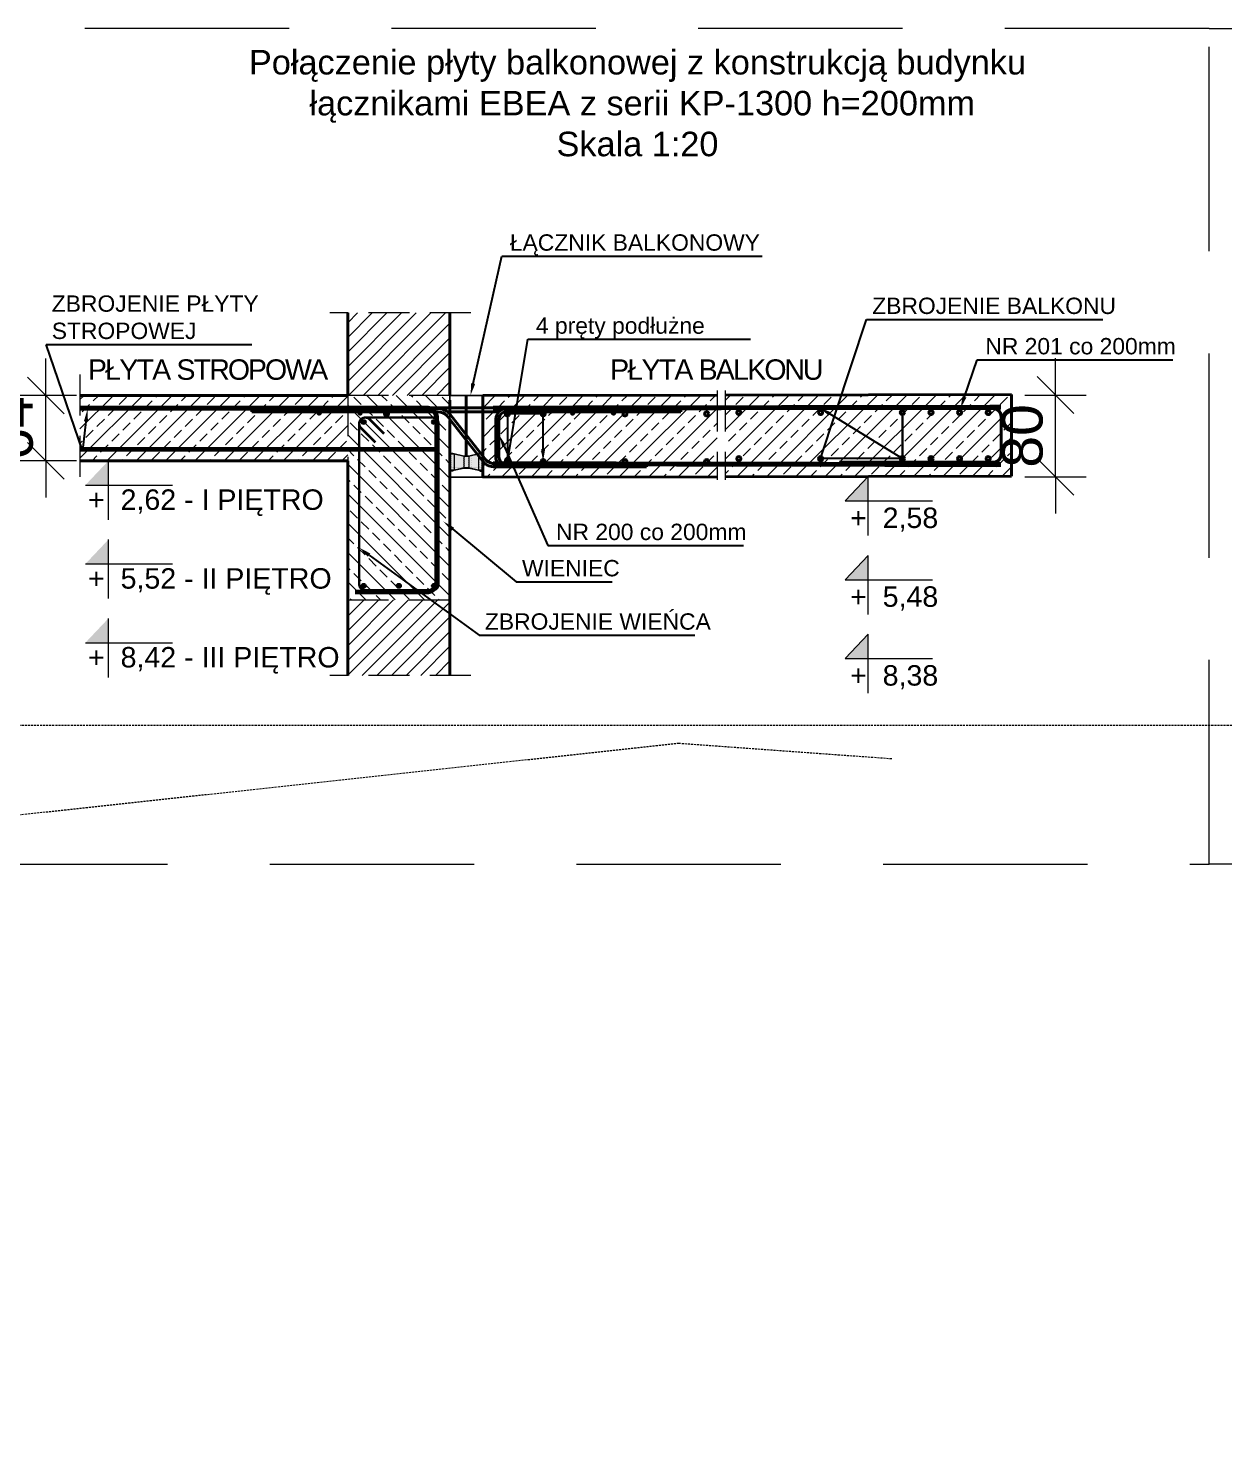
# Model space of a CAD drawing. Header units: millimetres. Extents: x -21220 to 1756793, y -806857 to 86733.
# Drawn here: x 215942 to 218865, y 79364 to 82855 of the extents above; entities that cross this region are included whole.
import ezdxf
from ezdxf import colors
from ezdxf.entities.mleader import LeaderData, LeaderLine
from ezdxf.math import Vec2, Vec3

# ---------------------------------------------------------------- set-up
doc = ezdxf.new("R2010")
doc.units = ezdxf.units.MM
doc.header["$LTSCALE"] = 10
doc.header["$MEASUREMENT"] = 0
doc.linetypes.add('DASHED', pattern=[0.75, 0.5, -0.25])
doc.linetypes.add('DASHED2', pattern=[0.375, 0.25, -0.125])
doc.layers.get('Defpoints').update_dxf_attribs({"color": 2, "lineweight": 50})
for name, color, linetype, lineweight in [('e-cad_prety_widok', 1, 'Continuous', 40), ('G-Bloki', 221, 'Continuous', 5), ('G-Cienka', 4, 'Continuous', 9), ('G-Elementy konstrukcyjne', 1, 'Continuous', 40), ('G-Kreskowanie', 9, 'Continuous', 5), ('G-Opisy', 2, 'Continuous', 18), ('G-Przerywana', 8, 'DASHED', 15), ('G-Wymiary', 4, 'Continuous', 9)]:
    doc.layers.add(name, color=color, linetype=linetype, lineweight=lineweight)
doc.layers.add('G-Prety', color=1, linetype='Continuous')
doc.styles.add('Arial-GG', font='arial.ttf')
doc.styles.get("Standard").update_dxf_attribs({"font": 'arial.ttf'})
doc.dimstyles.new('W-1 do 50-20-GG mm', dxfattribs={"dimscale": 50, "dimtxt": 2, "dimasz": 1.8, "dimexe": 1.5, "dimexo": 0, "dimgap": 0.6, "dimtad": 1, "dimdec": 1, "dimlfac": 0.4, "dimrnd": 1, "dimtxsty": 'Arial-GG', "dimblk": 'OBLIQUE', "dimcen": 0, "dimdle": 1, "dimclrd": 4, "dimclre": 4, "dimclrt": 7, "dimadec": 1, "dimazin": 0, "dimtfac": 1, "dimtdec": 1, "dimtix": 1, "dimtmove": 0, "dimatfit": 2, "dimfxl": 1.5, "dimfxlon": 1, "dimlwd": -1, "dimlwe": -1, "dimarcsym": 0})

# ---------------------------------------------------------------- blocks, each defined once
blk = doc.blocks.new('wkladka stalowa')
h = blk.add_hatch()
h.set_pattern_fill('DOTS', color=256, scale=1.5, style=0)
h.set_pattern_definition([(0, (-1041.12400830874, 2574.682249581525), (1.190625, 2.38125), [0, -2.38125])])
h.paths.add_polyline_path([(0.9999908777226665, 42.00000444438592), (10.99999087772267, 42.00000444438592), (34.99999087772267, 36.50000444438592), (46.99999087772267, 36.50000444438592), (70.99999087772267, 42.00000444438592), (80.99999087772267, 42.00000444438592), (80.99999087772267, 2.000004444385922), (70.99999087772267, 2.000004444385922), (46.99999087772267, 7.500004444385922), (34.99999087772358, 7.500004444385922), (10.99999087772267, 2.000004444385922), (0.9999908777226665, 2.000004444385922)])
for p, q in [((10.99999087772267, 42.00000444438592), (10.99999087772267, 2.000004444385922)), ((34.99999087772267, 36.50000444438592), (34.99999087772267, 7.500004444385922)), ((46.99999087772267, 36.50000444438592), (46.99999087772267, 7.500004444385922)), ((70.99999087772267, 42.00000444438592), (70.99999087772267, 2.000004444385922))]:
    blk.add_line(p, q)
for points in [[(7.999990877722666, 1.000004444385922), (7.999990877722666, 4.444385922397487e-06), (-9.122277333517559e-06, 4.444385922397487e-06), (-9.122277333517559e-06, 44.00000444438592), (7.999990877722666, 44.00000444438592), (7.999990877722666, 43.00000444438592)], [(0.9999908777226665, 42.00000444438592), (0.9999908777226665, 43.00000444438592), (11.11310806035726, 43.00000444438592), (35.11310806035726, 37.50000444438592), (46.88687369508807, 37.50000444438592), (70.88687369508807, 43.00000444438592), (80.99999087772267, 43.00000444438592), (80.99999087772267, 42.00000444438592)], [(0.9999908777226665, 42.00000444438592), (10.99999087772267, 42.00000444438592), (34.99999087772267, 36.50000444438592), (46.99999087772267, 36.50000444438592), (70.99999087772267, 42.00000444438592), (80.99999087772267, 42.00000444438592), (80.99999087772267, 2.000004444385922), (70.99999087772267, 2.000004444385922), (46.99999087772267, 7.500004444385922), (34.99999087772358, 7.500004444385922), (10.99999087772267, 2.000004444385922), (0.9999908777226665, 2.000004444385922), (0.9999908777226665, 42.00000444438592)], [(73.99999087772267, 1.000004444385922), (73.99999087772267, 4.444385922397487e-06), (81.99999087772267, 4.444385922397487e-06), (81.99999087772267, 44.00000444438592), (73.99999087772267, 44.00000444438592), (73.99999087772267, 43.00000444438592)], [(81.99999087772267, 43.00000444438592), (81.99999087772267, 1.000004444385922)], [(80.99999087772267, 2.000004444385922), (80.99999087772267, 1.000004444385922), (70.88687369508807, 1.000004444385922), (46.88687369508807, 6.500004444385922), (35.11310806035817, 6.500004444385922), (11.11310806035726, 1.000004444385922), (0.9999908777226665, 1.000004444385922), (0.9999908777226665, 2.000004444385922)]]:
    blk.add_lwpolyline(points)
blk = doc.blocks.new('_Oblique')
at = {"color": 0, "linetype": 'ByBlock', "lineweight": -2}
blk.add_line((-0.5, -0.5), (0.5, 0.5), dxfattribs=at)
blk = doc.blocks.new('*D961')
at = {"layer": 'Defpoints', "color": 0, "ltscale": 2, "transparency": 16777216}
for p in [(215983.9915107074, 81957.43713401654), (216067.6846748283, 81957.43713401654, 0.05514700226830295), (216067.6846736488, 81797.43713401654, 0.05514700226830295)]:
    blk.add_point(p, dxfattribs=at)
at = {"layer": 'G-Wymiary', "color": 4, "ltscale": 2, "transparency": 16777216}
for p, q in [((215983.9915107074, 81957.43713401654), (215983.9915107074, 82047.43713401654)), ((216058.9915016503, 81957.43713401654), (215908.9915107074, 81957.43713401654)), ((215983.9915107074, 81797.43713401654), (215983.9915107074, 81957.43713401654)), ((216058.9915016503, 81797.43713401654), (215908.9915107074, 81797.43713401654)), ((215983.9915107074, 81797.43713401654), (215983.9915107074, 81707.43713401654))]:
    blk.add_line(p, q, dxfattribs=at)
at = {"layer": 'G-Wymiary', "color": 4, "ltscale": 2, "transparency": 16777216, "xscale": 90, "yscale": 90, "zscale": 90}
for p, rotation in [((215983.9915107074, 81957.43713401654), 270), ((215983.9915107074, 81797.43713401654), 90)]:
    blk.add_blockref('_Oblique', p, dxfattribs=dict(at, rotation=rotation))
at = {"layer": 'G-Wymiary', "color": 7, "ltscale": 2, "transparency": 16777216, "insert": (215902.9342119352, 81877.43713401657), "char_height": 100, "attachment_point": 5, "rotation": 90, "style": 'Arial-GG'}
blk.add_mtext('64', dxfattribs=at)
blk = doc.blocks.new('*D962')
at = {"layer": 'Defpoints', "color": 0, "ltscale": 2, "transparency": 16777216}
for p in [(217626.2309869977, 81958.31898802612, 0.05514700226830295), (218454.064248567, 81958.31898802612), (217626.2309869977, 81758.31898802612, 0.05514700226830295)]:
    blk.add_point(p, dxfattribs=at)
at = {"layer": 'G-Wymiary', "color": 4, "ltscale": 2, "transparency": 16777216}
for p, q in [((218454.064248567, 81958.31898802612), (218454.064248567, 82048.31898802612)), ((218379.0642488468, 81958.31898802612), (218529.064248567, 81958.31898802612)), ((218454.064248567, 81758.31898802612), (218454.064248567, 81958.31898802612)), ((218379.0642488468, 81758.31898802612), (218529.064248567, 81758.31898802612)), ((218454.064248567, 81758.31898802612), (218454.064248567, 81668.31898802612))]:
    blk.add_line(p, q, dxfattribs=at)
at = {"layer": 'G-Wymiary', "color": 4, "ltscale": 2, "transparency": 16777216, "xscale": 90, "yscale": 90, "zscale": 90}
for p, rotation in [((218454.064248567, 81958.31898802612), 270), ((218454.064248567, 81758.31898802612), 90)]:
    blk.add_blockref('_Oblique', p, dxfattribs=dict(at, rotation=rotation))
at = {"layer": 'G-Wymiary', "color": 7, "ltscale": 2, "transparency": 16777216, "insert": (218373.0069497948, 81858.31898802615), "char_height": 100, "attachment_point": 5, "rotation": 90, "style": 'Arial-GG'}
blk.add_mtext('80', dxfattribs=at)

msp = doc.modelspace()

# ---------------------------------------------------------------- hatches: boundary and pattern name
at = {"layer": 'G-Kreskowanie', "ltscale": 2}
h = msp.add_hatch(dxfattribs=at)
h.set_pattern_fill('ANSI31', color=256, scale=8, style=0)
h.set_pattern_definition([(44.99999999999999, (-899319.3255344995, -102294.8615722591), (-17.9605122421383, 17.96051224213831), [])])
h.paths.add_polyline_path([(216972.7522184665, 81957.43712918914), (216972.7522184665, 82159.20920746995), (216722.6045155602, 82159.20920746995), (216722.6045020523, 81957.43712918914), (216722.6045190054, 81957.43712918914), (216972.7522079053, 81957.43712918914)])
h.paths.add_polyline_path([(216722.6045171623, 81457.43712918914), (216722.6045171623, 81272.25526705699), (216972.7522190807, 81272.25526705699), (216972.7522090569, 81707.43712918914), (216972.7522079053, 81457.43712918914)])
h = msp.add_hatch(dxfattribs=at)
h.set_pattern_fill('ANSI33', color=256, scale=8, style=0)
h.set_pattern_definition([(44.99999999999999, (-899319.3255344995, -102294.8615722591), (-35.92102448427661, 35.92102448427661), []), (44.99999999999999, (-899283.4045100755, -102294.8615722591), (-35.92102448427661, 35.92102448427661), [25.4, -12.7])])
h.paths.add_polyline_path([(216067.6846736488, 81797.43713401654), (216722.6045039175, 81797.43712918914), (216722.6045178259, 81797.43712918914), (216722.6045187104, 81917.44294256053), (216652.7522079053, 81917.44294256053), (216652.7522079053, 81917.43712918635, -0.414213562373095), (216655.7522079053, 81914.43712918635, -2.414213562373095), (216652.7522079053, 81917.43712918635), (216652.7522079053, 81917.44294256053), (216571.7522079046, 81917.44294256053), (216487.7522079046, 81917.44294256053), (216487.7522079046, 81927.43712918914), (216722.6045187842, 81927.43712918914), (216722.6045190054, 81957.43712918914), (216722.6045039175, 81957.43712918914), (216067.6846736488, 81957.43713401654)])
h.paths.add_polyline_path([(217200.694250202, 81917.29961575556, -0.414213562373095), (217205.694250202, 81912.29961575556, -2.414213562373095), (217200.694250202, 81917.29961575556), (217200.694250202, 81917.43712918914), (217113.1363954111, 81917.43712918914), (217113.1363954111, 81917.29961575556, -0.414213562373095), (217118.1363954111, 81912.29961575556, -2.414213562373095), (217113.1363954111, 81917.29961575556), (217113.1363954111, 81917.43712918914), (217108.6409628089, 81917.43712918914), (217108.6409628096, 81917.43712918926, 0.3153876746510843), (217092.6409628082, 81901.43712918996), (217092.6409628077, 81901.43712918821), (217092.6409628079, 81879.59462297522), (217092.6409628089, 81806.72253010131), (217092.6409628086, 81806.72253010131, 0.008785362083777823), (217092.6409628084, 81806.16016214085, 0.4090448114995822), (217108.6409628133, 81790.43712918693), (217108.6409628077, 81790.43712918635), (217111.9637535999, 81790.43712918635, -2.060246321782609), (217118.1363954111, 81795.29767557362, -0.3464578371472432), (217114.3090372221, 81790.43712918635), (217199.5216083908, 81790.43712918635, -2.060246321782609), (217205.694250202, 81795.29767557362, -0.3464578371472432), (217201.8668920132, 81790.43712918635), (217444.6409628089, 81790.43712918635), (217453.7522079046, 81790.43712918635), (217453.7522079046, 81782.43712918635), (217444.6409628089, 81782.43712918635), (217108.6409628077, 81782.43712918635), (217082.7481461777, 81782.43712918635), (217082.7481461903, 81782.437129186, -0.2051724905005364), (217054.6522078917, 81794.251350175), (217054.6522078919, 81794.25135017512), (217053.7522079055, 81795.39886674029), (217053.7522079055, 81773.43712918833), (217053.7522079055, 81772.43712918833), (217052.7522079053, 81772.43712918833), (217052.7522079053, 81770.33712918859), (217052.7522079053, 81757.43712918914), (217626.2309869977, 81758.31898802612), (217626.2309869977, 81958.31898802612), (217052.7522079053, 81957.43712918914), (217052.7522079053, 81956.18628162693), (217052.7522079053, 81945.93712918821), (217052.7522079053, 81927.43712918914), (217537.7522079046, 81927.43712918914), (217537.7522079046, 81917.43712918914), (217537.7522079034, 81917.43712918914), (217444.6409628089, 81917.43712918914), (217372.7522079046, 81917.43712918914), (217372.7522079046, 81917.43712918821, -0.414213562373095), (217375.7522079046, 81914.43712918821, -2.414213562373095), (217372.7522079046, 81917.43712918821), (217372.7522079046, 81917.43712918914), (217272.7522079046, 81917.43712918914), (217272.7522079046, 81917.43712918821, -0.414213562373095), (217275.7522079046, 81914.43712918821, -2.414213562373095), (217272.7522079046, 81917.43712918821), (217272.7522079046, 81917.43712918914), (217200.694250202, 81917.43712918914)])
h.paths.add_polyline_path([(218345.9352757665, 81759.42570306116), (218345.9352757665, 81959.42570306116), (217646.2309869977, 81958.34974274179), (217646.2309869977, 81758.34974274179)])
h.paths.add_polyline_path([(217053.7522079055, 81815.43712918833), (217053.7522079055, 81808.21906557865), (217060.120729171, 81800.09529163176, 0.2086908029098828), (217082.7481461873, 81790.4371291867), (217082.7481461777, 81790.43712918635), (217090.7523250936, 81790.43712918635), (217090.7523250934, 81790.43712918635, -0.1814517398138531), (217084.6409628089, 81806.15709271585), (217084.6409628089, 81806.72285704303), (217084.6409628103, 81878.72034569539), (217084.6409628107, 81900.4371192049), (217084.6409628107, 81900.43711920595, -0.1692875752402039), (217092.9077894175, 81917.43712918926), (217092.907789418, 81917.43712918914), (217052.7522079053, 81917.43712918914), (217052.7522079053, 81816.43712918833), (217053.7522079055, 81816.43712918833)])
h.paths.add_polyline_path([(216972.7522102813, 81707.43712918914), (216972.7522079053, 81757.43712918914), (216972.7522079053, 81707.43712918914)])
h.paths.add_polyline_path([(216972.7522079053, 81757.43712918914), (216972.7522086068, 81757.43712918914), (216972.7522089216, 81772.43712918833), (216972.7522079053, 81772.43712918833)])
h.paths.add_polyline_path([(216822.6044934443, 81912.29959682503, 0.414213562373095), (216817.6044934443, 81917.29959682503, 2.414213562373095)])
h.paths.add_polyline_path([(216755.7522079053, 81914.43712918728, 0.414213562373095), (216752.7522079053, 81917.43712918728, 2.414213562373095)])
h.paths.add_polyline_path([(216722.6045178259, 81797.43712918914), (216722.6045171623, 81797.43712918856), (216722.6045171623, 81707.43712918914)])
h = msp.add_hatch(dxfattribs=at)
h.set_pattern_fill('ANSI33', color=256, scale=8, angle=90, style=0)
h.set_pattern_definition([(135, (-899319.3255344995, -102294.8615722591), (-35.92102448427661, -35.92102448427661), []), (135, (-899319.3255344995, -102258.9405478351), (-35.92102448427661, -35.92102448427661), [25.4, -12.7])])
h.paths.add_polyline_path([(216972.7522102813, 81707.43712918914), (216972.7522079053, 81757.43712918914), (216972.7522086068, 81757.43712918914), (216972.7522089216, 81772.43712918833), (216972.7522079053, 81772.43712918833), (216971.7522079055, 81772.43712918833), (216971.7522079055, 81816.43712918833), (216972.7522079053, 81816.43712918833), (216972.7522079053, 81885.33712918859), (216972.7522079053, 81886.33712918859), (216972.7522079053, 81895.78634251317), (216972.7522079053, 81898.67535916786), (216965.3836866303, 81908.07035955868), (216965.3836866303, 81908.07035955833, 0.1989123673817974), (216942.7562696321, 81917.44294256053), (216752.7522079053, 81917.44294256053), (216752.7522079053, 81917.43712918728, -0.414213562373095), (216755.7522079053, 81914.43712918728, -2.414213562373095), (216752.7522079053, 81917.43712918728), (216752.7522079053, 81917.44294256053), (216722.6045187104, 81917.44294256053), (216722.6045178259, 81797.43712918914), (216722.6045171623, 81797.43712918856), (216722.6045171623, 81457.43712918914), (216972.7522079053, 81457.43712918914)])
h.paths.add_polyline_path([(216822.6044934443, 81912.29959682503, -1), (216812.6044934443, 81912.29959682503, -1)], flags=16)
h.paths.add_polyline_path([(216972.7522079053, 81945.93712918821), (216972.7522079053, 81957.43712918914), (216722.6045190054, 81957.43712918914), (216722.6045187842, 81927.43712918914), (216972.7522079053, 81927.43712918914), (216972.7522079053, 81942.89267993707)])
h = msp.add_hatch(color=256, dxfattribs=at)
edge = h.paths.add_edge_path()
edge.add_arc((216817.6044934443, 81912.29959682503), 5.000000000354476, 191.4591559045767, 466.9596132830214)
edge.add_arc((216817.6044934443, 81912.29959682503), 4.999999999985653, 106.9596132830213, 191.4591559045767)
h = msp.add_hatch(color=256, dxfattribs=at)
edge = h.paths.add_edge_path()
edge.add_line((217444.6409628089, 81790.43712918635), (217201.8668920142, 81790.43712918635))
edge.add_arc((217200.694250202, 81795.29767557373), 5.000000000189105, 256.4361770134936, 283.56382298685, ccw=False)
edge.add_line((217199.5216083901, 81790.43712918635), (217114.3090372218, 81790.43712918635))
edge.add_arc((217113.5837272215, 81791.53613814083), 1.316774574137511, 250.1403158606156, 303.4235071264412, ccw=False)
edge.add_line((217113.1363954111, 81790.29767557362), (217111.9637535992, 81790.43712918644))
edge.add_arc((217109.3420893676, 81807.44224849762), 17.20602237986322, 166.0855502679282, 278.7642379733411, ccw=False)
edge.add_line((217092.6409628089, 81811.57982965175), (217092.6409628083, 81896.4371291898))
edge.add_arc((217133.6797440534, 81881.76472443063), 43.58280655842833, 125.0653614359222, 160.3267420067833, ccw=False)
edge.add_line((217108.6409628084, 81917.43712918914), (217444.6409628084, 81917.43712918914))
edge.add_line((217444.6409628084, 81917.43712918914), (217444.6409628075, 81925.43712918914))
edge.add_line((217444.6409628072, 81925.43712918914), (217108.6409628091, 81925.43712918914))
edge.add_arc((217128.8465369379, 81884.67267347127), 45.4973194361096, 116.3660729760897, 166.3143291226698)
edge.add_line((217084.640962811, 81895.43711920583), (217084.6409628085, 81806.72285703651))
edge.add_arc((217108.6421414914, 81806.43997486075), 24.00284567450581, 179.3247329834628, 270.0000001115721)
edge.add_line((217108.642141538, 81782.43712918635), (217444.6409628086, 81782.43712918635))
edge.add_line((217444.6409628089, 81782.43712918635), (217444.6409628089, 81790.43712918635))
h = msp.add_hatch(color=256, dxfattribs=at)
edge = h.paths.add_edge_path()
edge.add_line((217444.6409628089, 81790.43712918635), (217201.8668920142, 81790.43712918635))
edge.add_arc((217200.694250202, 81795.29767557373), 5.000000000189105, 256.4361770134936, 283.56382298685, ccw=False)
edge.add_line((217199.5216083901, 81790.43712918635), (217114.3090372218, 81790.43712918635))
edge.add_arc((217113.5837272215, 81791.53613814083), 1.316774574137511, 250.1403158606156, 303.4235071264412, ccw=False)
edge.add_line((217113.1363954111, 81790.29767557362), (217111.9637535992, 81790.43712918644))
edge.add_arc((217109.3420893676, 81807.44224849762), 17.20602237986322, 166.0855502679282, 278.7642379733411, ccw=False)
edge.add_line((217092.6409628089, 81811.57982965175), (217092.6409628078, 81901.43712918821))
edge.add_arc((217112.0622159154, 81898.01587608177), 19.72029525890509, 99.99073569912298, 170.0092643037924, ccw=False)
edge.add_line((217108.6409628084, 81917.43712918914), (217444.6409628084, 81917.43712918914))
edge.add_line((217444.6409628084, 81917.43712918914), (217444.6409628075, 81925.43712918914))
edge.add_line((217444.6409628072, 81925.43712918914), (217108.6409628091, 81925.43712918914))
edge.add_arc((217113.1603263328, 81897.07854154927), 28.71644371428716, 99.0547932346691, 173.2835082861792)
edge.add_line((217084.6409628107, 81900.43711920595), (217084.6409628087, 81806.72285703658))
edge.add_arc((217108.6421414914, 81806.43997486075), 24.00284567450581, 179.3247329834628, 270.0000001115721)
edge.add_line((217108.642141538, 81782.43712918635), (217444.6409628086, 81782.43712918635))
edge.add_line((217444.6409628089, 81782.43712918635), (217444.6409628089, 81790.43712918635))
h = msp.add_hatch(color=256, dxfattribs=at)
edge = h.paths.add_edge_path()
edge.add_arc((217113.1363954111, 81912.29961575556), 5.000000000354476, 191.4591559045767, 466.9596132830214)
edge.add_arc((217113.1363954111, 81912.29961575556), 4.999999999985653, 106.9596132830213, 191.4591559045767)
h = msp.add_hatch(color=256, dxfattribs=at)
edge = h.paths.add_edge_path()
edge.add_arc((217200.694250202, 81912.29961575556), 5.000000000354476, 191.4591559045767, 466.9596132830214)
edge.add_arc((217200.694250202, 81912.29961575556), 4.999999999985653, 106.9596132830213, 191.4591559045767)
at = {"layer": 'G-Kreskowanie', "ltscale": 0.8}
h = msp.add_hatch(color=256, dxfattribs=at)
edge = h.paths.add_edge_path()
edge.add_arc((216761.5522079053, 81892.41809468425), 6.000000009000001, 0, 360)
h = msp.add_hatch(color=256, dxfattribs=at)
edge = h.paths.add_edge_path()
edge.add_arc((216933.9522079048, 81892.41809468425), 6.000000018000001, 0, 360)
for points in [[(216137.2663096017, 81797.43712362263), (216137.266300254, 81797.43712362263), (216080.8263096015, 81737.7771335037), (216137.2663096017, 81737.7771335037)], [(217995.7865997427, 81758.88725703326), (217995.7865903948, 81758.88725703326), (217939.3465997423, 81699.22726691421), (217995.7865997427, 81699.22726691421)], [(216137.2663096017, 81604.60013261717), (216137.266300254, 81604.60013261717), (216080.8263096015, 81544.94014249812), (216137.2663096017, 81544.94014249812)], [(217995.7865997427, 81566.05026602768), (217995.7865903948, 81566.05026602768), (217939.3465997423, 81506.39027590863), (217995.7865997427, 81506.39027590863)], [(216137.2663096017, 81411.76314161159), (216137.266300254, 81411.76314161159), (216080.8263096015, 81352.10315149266), (216137.2663096017, 81352.10315149266)], [(217995.7865997427, 81373.21327502222), (217995.7865903948, 81373.21327502222), (217939.3465997423, 81313.55328490329), (217995.7865997427, 81313.55328490329)]]:
    msp.add_hatch(color=256, dxfattribs=at).paths.add_polyline_path(points)
at = {"layer": 'G-Kreskowanie', "ltscale": 2}
h = msp.add_hatch(color=256, dxfattribs=at)
edge = h.paths.add_edge_path()
edge.add_arc((217113.1363954111, 81795.29767557362), 5.000000000354476, -106.95961328302138, 168.5408440954233, ccw=False)
edge.add_arc((217113.1363954111, 81795.29767557362), 4.999999999985653, 168.5408440954233, 253.0403867169787, ccw=False)
h = msp.add_hatch(color=256, dxfattribs=at)
edge = h.paths.add_edge_path()
edge.add_arc((217200.694250202, 81795.29767557362), 5.000000000354476, -106.95961328302138, 168.5408440954233, ccw=False)
edge.add_arc((217200.694250202, 81795.29767557362), 4.999999999985653, 168.5408440954233, 253.0403867169787, ccw=False)
at = {"layer": 'G-Kreskowanie', "ltscale": 0.8}
h = msp.add_hatch(color=256, dxfattribs=at)
edge = h.paths.add_edge_path()
edge.add_arc((216761.5522079053, 81491.45726433769), 6.000000009000001, 0, 360)
h = msp.add_hatch(color=256, dxfattribs=at)
edge = h.paths.add_edge_path()
edge.add_arc((216847.7522079053, 81491.45726433769), 6.000000009000001, 0, 360)
h = msp.add_hatch(color=256, dxfattribs=at)
edge = h.paths.add_edge_path()
edge.add_arc((216933.9522079048, 81491.45726433769), 6.000000018000001, 0, 360)

# ---------------------------------------------------------------- linework, layer by layer
at = {"layer": 'e-cad_prety_widok', "ltscale": 2}
for p, q in [((217012.7522079053, 81809.93712918856), (217012.7522079053, 81957.43712918914)), ((217052.7522079053, 81757.2077395696), (217052.7522079053, 81957.43712918914)), ((217052.7522079053, 81757.38980403007), (217052.7522079053, 81956.18628162693)), ((216487.7522079046, 81927.43712918914), (216972.7522079053, 81927.43712918914)), ((216487.7522079046, 81927.43712918914), (216487.7522079046, 81917.44294256053)), ((216942.7562696321, 81917.44294256053), (216487.7522079046, 81917.44294256053)), ((216942.7562696321, 81925.44294256053), (216571.7522079053, 81925.44294256053)), ((216942.7562696333, 81925.44294256053), (216571.7522079046, 81925.4429425624)), ((216571.7522079046, 81925.44294256053), (216571.7522079046, 81917.44294256053)), ((216972.7522079065, 81917.43712918914), (216966.7640188406, 81917.43712918914)), ((216972.7522079053, 81945.93712918821), (216972.7522079053, 81917.43712918914)), ((216972.7522079053, 81942.89267993707), (216972.7522079053, 81910.87126609357)), ((217537.7522079046, 81927.43712918914), (216972.7522079053, 81927.43712918914)), ((216972.7522079053, 81917.43712918914), (217092.907789418, 81917.43712918914)), ((217052.7522079053, 81917.43712918914), (217052.7522079053, 81945.93712918821)), ((217108.6409628077, 81925.43712918914), (217444.6409628089, 81925.43712918914)), ((217108.6409628089, 81917.43712918914), (217537.7522079034, 81917.43712918914)), ((217444.6409628089, 81917.43712918914), (217108.6409628077, 81917.43712918914)), ((217444.6409628089, 81925.43712918914), (217444.6409628089, 81917.43712918914)), ((217444.6409628089, 81925.43712918914), (217444.6409628089, 81917.43712918914)), ((217537.7522079046, 81917.43712918914), (217537.7522079046, 81927.43712918914)), ((217054.6522078919, 81794.25135017512), (216965.3836866303, 81908.07035955868)), ((217060.120729171, 81800.09529163176), (216971.0405408798, 81913.72721380787)), ((216972.7522103938, 81895.78633836424), (216972.7522132997, 81757.43712918914)), ((216972.7522086068, 81757.43712918914), (216972.7522115125, 81895.78633649962)), ((216972.7522079053, 81895.78634251317), (216972.7522079053, 81757.43712918914)), ((216972.7522079053, 81886.33712918859), (216972.7522079053, 81885.33712918859)), ((216972.7522079053, 81885.33712918859), (216972.7522079053, 81757.43712918914)), ((217084.6409628089, 81806.15709271585), (217084.6409628107, 81900.4371192049)), ((217092.6409628077, 81901.43712918821), (217092.6409628089, 81806.16016214085)), ((216972.7522079053, 81795.33712918859), (216972.7522079053, 81794.33712918859)), ((216972.7522079053, 81792.83712918859), (216972.7522079053, 81793.33712918859)), ((216972.7522079053, 81792.83712918859), (216972.7522079053, 81793.33712918859)), ((216972.7522079053, 81792.83712918859), (216972.7522079053, 81780.83712918859)), ((217052.7522079053, 81770.33712918859), (217052.7522079053, 81802.41882860777)), ((217052.7522079053, 81770.43712918821), (217052.7522079053, 81801.910087061)), ((217052.7522079053, 81793.43712918821), (217052.7522079053, 81801.910087061)), ((217052.7522079053, 81794.33712918859), (217052.7522079053, 81795.33712918859)), ((217082.7481461777, 81790.43712918635), (217090.7523250936, 81790.43712918635)), ((217082.7481461777, 81782.43712918635), (217453.7522079046, 81782.43712918635)), ((217108.6409628077, 81790.43712918635), (217453.7522079046, 81790.43712918635)), ((217108.6409628077, 81790.43712918635), (217444.6409628089, 81790.43712918635)), ((217444.6409628089, 81782.43712918635), (217108.6409628077, 81782.43712918635)), ((217444.6409628089, 81790.43712918635), (217444.6409628089, 81782.43712918635)), ((217453.7522079046, 81782.43712918635), (217453.7522079046, 81790.43712918635))]:
    msp.add_line(p, q, dxfattribs=at)
at = {"layer": 'e-cad_prety_widok', "ltscale": 2, "const_width": 4}
msp.add_lwpolyline([(216972.7522079053, 81757.43712918914), (217052.7522079053, 81757.43712918914), (217052.7522079053, 81957.43712918914), (216972.7522079053, 81957.43712918914)], close=True, dxfattribs=at)
at = {"layer": 'e-cad_prety_widok', "ltscale": 2}
msp.add_lwpolyline([(217924.9351757665, 81793.42570306116, 8, 8, 0), (218300.9353757661, 81793.42590306117, 8, 8, 0.41421356), (218320.9353757661, 81813.42570306116, 8, 8, 0), (218320.9351757665, 81905.42570306116, 8, 8, 0.41421356), (218300.9353757661, 81925.42590306117, 8, 8, 0), (217924.9353757661, 81925.42580306111, 0, 0, 0)], format="xyseb", dxfattribs=at)
for centre, radius in [((216652.7522079053, 81914.43712918635), 3), ((216752.7522079053, 81914.43712918728), 3), ((216817.6044934443, 81912.29959682503), 5), ((217113.1363954111, 81912.29961575556), 5), ((217200.694250202, 81912.29961575556), 5), ((217272.7522079046, 81914.43712918821), 3), ((217372.7522079046, 81914.43712918821), 3), ((217400.694250202, 81912.29961575556), 5), ((217600.694250202, 81912.29961575556), 5), ((217679.2908485101, 81915.51025787904), 5), ((217879.2908485101, 81915.51025787904), 5), ((218079.2908485101, 81915.51025787904), 5), ((218149.2908485101, 81915.51025787904), 5), ((218219.2908485101, 81915.51025787904), 5), ((218289.2908485101, 81915.51025787904), 5), ((217113.1363954111, 81795.29767557362), 5), ((217200.694250202, 81795.29767557362), 5), ((217400.694250202, 81795.29767557362), 5), ((217600.694250202, 81795.29767557362), 5), ((217679.2908485101, 81802.70664966223), 5), ((217879.2908485101, 81802.70664966223), 5), ((218079.2908485101, 81802.70664966223), 5), ((218149.2908485101, 81802.70664966223), 5), ((218219.2908485101, 81802.70664966223), 5), ((218289.2908485101, 81802.70664966223), 5)]:
    msp.add_circle(centre, radius, dxfattribs=at)
for centre, radius, start, end in [((216942.7562696321, 81885.44294256053), 40, 45, 90), ((216942.7562696321, 81885.44294256053), 32, 45, 90), ((217113.160127491, 81897.07873243734), 28.71622391166336, 99.05446140951973, 173.2838401393043), ((217112.0622159145, 81898.01587608259), 19.72029525746298, 99.99073569069246, 170.0092643015814), ((217113.160127491, 81882.07873243734), 28.71622391166336, 186.716159807701, 186.7171876543372), ((217112.0622159145, 81883.01587608259), 19.72029525746298, 189.9907356984186, 189.9909782127185), ((217112.0622159145, 81883.01587608259), 19.72029525746298, 189.9907356984186, 189.9909782127185), ((217082.4896627294, 81821.13764513924), 38.70137915818928, 224.0042356492954, 270.3826768398827), ((217082.5004878624, 81821.1920667662), 30.75593471449521, 223.3097038972626, 270.4613720848422), ((217108.642141538, 81806.43997487973), 24.00284572101673, 179.3247330298916, 269.9971863355869), ((217108.6427095255, 81806.44134611159), 16.00421702007214, 178.9932975280714, 269.9937466949983)]:
    msp.add_arc(centre, radius, start, end, dxfattribs=at)
for points in [[(216751.1267096973, 81917.43712918728), (216749.7522079053, 81914.43712918728), (216747.5545538499, 81917.43712918728)], [(217274.3777061126, 81917.43712918914), (217275.7522079046, 81914.43712918821), (217277.94986196, 81917.43712918914)], [(217374.3777061126, 81917.43712918914), (217375.7522079046, 81914.43712918821), (217377.94986196, 81917.43712918914)]]:
    msp.add_solid(points, dxfattribs=at)
at = {"layer": 'G-Cienka', "ltscale": 0.8}
msp.add_lwpolyline([(216811.7141486821, 81863.46935734269, 6, 6, 0), (216776.3588096225, 81898.82469640207, 6, 6, 0.66817864), (216750.7522079053, 81888.21809468442, 6, 6, 0), (216750.7522079053, 81495.65726433764, 6, 6, 0.41421356), (216765.7522079053, 81480.65726433764, 6, 6, 0), (216929.7522079053, 81480.65726433764, 6, 6, 0.41421356), (216944.7522079053, 81495.65726433764, 6, 6, 0), (216944.7522079053, 81888.21809468442, 6, 6, 0.41421356), (216929.7522079053, 81903.21809468442, 6, 6, 0), (216765.7522079053, 81903.21809468442, 6, 6, 0.66817864), (216755.1456061872, 81877.61149296653, 6, 6, 0), (216790.5009452463, 81842.25615390704, 0, 0, 0)], format="xyseb", dxfattribs=at)
for centre, radius in [((216761.5522079053, 81892.41809468425), 6.000000009000001), ((216933.9522079048, 81892.41809468425), 6.000000018000001), ((216761.5522079053, 81491.45726433769), 6.000000009000001), ((216847.7522079053, 81491.45726433769), 6.000000009000001), ((216933.9522079048, 81491.45726433769), 6.000000018000001)]:
    msp.add_circle(centre, radius, dxfattribs=at)
at = {"layer": 'G-Elementy konstrukcyjne', "ltscale": 2}
for p, q in [((216722.6045155602, 82159.20920746995), (216722.6045020523, 81957.43712918914)), ((216972.7522184665, 81957.43712918914), (216972.7522184665, 82159.20920746995)), ((216067.6846736488, 81957.43713401654), (216722.6045039175, 81957.43712918914)), ((217052.7522079053, 81957.43712918914), (217626.2309869977, 81958.31898802612)), ((217646.2309869977, 81958.34974274179), (218345.9352757665, 81959.42570306116)), ((216067.6846736488, 81797.43713401654), (216722.6045039175, 81797.43712918914)), ((216722.6045171623, 81272.25526705699), (216722.6045171623, 81797.43712918856)), ((216972.7522079053, 81757.43712918914), (216972.7522190807, 81272.25526705699)), ((217052.7522079053, 81757.43712918914), (217626.2309869977, 81758.31898802612)), ((217646.2309869977, 81758.34974274179), (218345.9352757665, 81759.42570306116))]:
    msp.add_line(p, q, dxfattribs=at)
msp.add_lwpolyline([(218345.9352757665, 81959.42570306116), (218345.9352757665, 81759.42570306116)], dxfattribs=at)
at = {"layer": 'G-Opisy'}
for p, q in [((216137.2663096017, 81653.10713350354), (216137.2663096017, 81797.43713350361)), ((217995.7865997427, 81758.88726691413), (217939.3465997423, 81699.22726691421)), ((217995.7865997427, 81614.55726691405), (217995.7865997427, 81758.88726691413)), ((216080.8263096015, 81737.7771335037), (216294.2058370425, 81737.7771335037)), ((217939.3465997423, 81699.22726691421), (218152.7261271835, 81699.22726691421)), ((216137.2663096017, 81460.27014249796), (216137.2663096017, 81604.60014249803)), ((217995.7865997427, 81566.05027590867), (217939.3465997423, 81506.39027590863)), ((217995.7865997427, 81421.72027590859), (217995.7865997427, 81566.05027590867)), ((216080.8263096015, 81544.94014249812), (216294.2058370425, 81544.94014249812)), ((217939.3465997423, 81506.39027590863), (218152.7261271835, 81506.39027590863)), ((216137.2663096017, 81267.43315149262), (216137.2663096017, 81411.76315149269)), ((217995.7865997427, 81373.2132849032), (217939.3465997423, 81313.55328490329)), ((217995.7865997427, 81228.88328490313), (217995.7865997427, 81373.2132849032)), ((216080.8263096015, 81352.10315149266), (216294.2058370425, 81352.10315149266)), ((217939.3465997423, 81313.55328490329), (218152.7261271835, 81313.55328490329))]:
    msp.add_line(p, q, dxfattribs=at)
at = {"layer": 'G-Prety', "linetype": 'DASHED2', "ltscale": 100, "const_width": 12}
msp.add_lwpolyline([(216740.2521079055, 81476.43725756567), (216915.2523079051, 81476.43705756555, 0.41421356), (216940.2523079051, 81501.43725756567), (216940.2521079055, 81901.43725756567, 0.41421356), (216915.2523079051, 81926.43705756555), (216067.6846736488, 81926.43713649921)], format="xyb", dxfattribs=at)
for points in [[(217077.9998776582, 81926.43716584088), (218320.7829455193, 81928.4257397129)], [(216067.6846736488, 81825.4861472249), (216947.7522079053, 81825.4861472249)], [(217077.9998776582, 81790.20081021148), (218320.7829455193, 81788.21223633946)]]:
    msp.add_lwpolyline(points, dxfattribs=at)
at = {"layer": 'G-Przerywana'}
for p, q in [((201497.4910685271, 79363.50411342643), (217532.0288589534, 81106.52629612712)), ((217532.0288589534, 81106.52629612712), (218054.5867411634, 81068.65225058235))]:
    msp.add_line(p, q, dxfattribs=at)
at = {"layer": 'G-Przerywana', "ltscale": 100}
for points in [[(215782.2051943773, 80810.0759457259), (218829.7662336095, 80810.0759457259), (218829.7662336095, 82855.17163289315), (215782.2051943773, 82855.17163289315)], [(218829.7662336095, 82855.17163289315), (222183.4317412504, 82855.17163289315), (222183.4317412504, 80810.0759457259), (218829.7662336095, 80810.0759457259)]]:
    msp.add_lwpolyline(points, close=True, dxfattribs=at)
at = {"layer": 'G-Przerywana', "ltscale": 20}
for points in [[(217023.5886642332, 82159.20920746995), (216678.6957701722, 82159.20920746995)], [(216067.6846736488, 82008.37418903306), (216067.6846736488, 81743.54909220827)], [(217626.2309869977, 81969.42570306116), (217626.2309869977, 81750.4715913462)], [(217646.2309869977, 81969.42570306116), (217646.2309869977, 81750.4715913462)], [(217023.5886642332, 81272.25526705699), (216678.6957701722, 81272.25526705699)]]:
    msp.add_lwpolyline(points, dxfattribs=at)
msp.add_lwpolyline([(216972.7522079053, 81957.43712918914), (216722.6045190054, 81957.43712918914), (216722.6045171623, 81457.43712918914), (216972.7522079053, 81457.43712918914)], close=True, dxfattribs=at)
at = {"layer": 'G-Przerywana'}
msp.add_lwpolyline([(215227.4793452842, 81150.72221473407), (220227.4793452842, 81150.72221473407)], dxfattribs=at)

# ---------------------------------------------------------------- block references
at = {"layer": 'G-Bloki', "ltscale": 2}
msp.add_blockref('wkladka stalowa', (216971.7522170278, 81772.43712474394), dxfattribs=at)

# ---------------------------------------------------------------- texts
at = {"layer": 'G-Opisy', "insert": (217431.3706638156, 82672.27911689796), "char_height": 60, "width": 1975.373805772145, "attachment_point": 5}
msp.add_mtext('Połączenie płyty balkonowej z konstrukcją budynku\\P łącznikami EBEA z serii KP-1300 h=200mm\\PSkala 1:20', dxfattribs=at)
at = {"layer": 'G-Opisy', "color": 3, "char_height": 50, "attachment_point": 1, "style": 'Arial-GG'}
for s, insert, width in [('\\T0.9;\\Q0;\\W1;PŁYTA STROPOWA', (216087.0911454014, 82045.67076823465, -0.05514700226830295), 718.6935620978475), ('\\T0.9;\\Q0;\\W1;PŁYTA BALKONU', (217364.3947119885, 82045.67076823465, -0.05514700226830295), 563.6646698674245)]:
    msp.add_mtext(s, dxfattribs=dict(at, insert=insert, width=width))
at = {"layer": 'G-Opisy', "char_height": 50, "attachment_point": 7, "style": 'Arial-GG'}
for s, insert in [('+  2,62 - I PIĘTRO', (216087.4864035142, 81662.27188350353)), ('+  2,58', (217951.5356278354, 81623.72201691417)), ('+  5,52 - II PIĘTRO', (216087.4864035142, 81469.43489249819)), ('+  5,48', (217951.5356278354, 81430.8850259087)), ('+  8,42 - III PIĘTRO', (216087.4864035142, 81276.59790149261)), ('+  8,38', (217951.5356278354, 81238.04803490313))]:
    msp.add_mtext(s, dxfattribs=dict(at, insert=insert))

# ---------------------------------------------------------------- dimensions: what is measured, and where the dimension line sits
at = {"layer": 'G-Wymiary', "ltscale": 2}
for base, p1, p2, picture, middle in [((215983.9915107074, 81957.43713401654, -0.05514700226830295), (216067.6846736488, 81797.43713401654), (216067.6846748283, 81957.43713401654), '*D961', (215902.9342119352, 81877.43713401657, -0.05514700226830295)), ((218454.064248567, 81958.31898802612, -0.05514700226830295), (217626.2309869977, 81758.31898802612), (217626.2309869977, 81958.31898802612), '*D962', (218373.0069497948, 81858.31898802615, -0.05514700226830295))]:
    dim = msp.add_linear_dim(base=base, p1=p1, p2=p2, angle=90, dimstyle='W-1 do 50-20-GG mm', dxfattribs=at)
    dim.commit()
    dim.dimension.update_dxf_attribs({"geometry": picture, "text_midpoint": middle})

# ---------------------------------------------------------------- leaders
at = {"layer": 'G-Opisy', "ltscale": 50}
ml = msp.add_multileader_mtext('Standard', dxfattribs=at)
ml.set_content('ŁĄCZNIK BALKONOWY', color=2, style='Arial-GG')
ml.set_leader_properties(color=4)
ml.build(insert=Vec2(0, 0))
ml.multileader.update_dxf_attribs({"text_left_attachment_type": 5, "text_right_attachment_type": 5, "dogleg_length": 10, "arrow_head_size": 30, "scale": 2.5})
ctx = ml.context
ctx.base_point, ctx.scale, ctx.char_height, ctx.arrow_head_size, ctx.landing_gap_size, ctx.plane_origin = Vec3(217109.2339374628, 82298.25497011491, -0.02205880090732118), 2.5, 40, 30, 10, Vec3(217529.2150508265, 83111.01335586421, -0.02205880090732118)
ctx.left_attachment, ctx.right_attachment = 5, 5
notes = []
notes.append((ctx, [(0, (1, 1, 0), (217099.2339374628, 82298.25497011491, -0.02205880090732118), (1, 0), 10, [(0, [(217022.9928322793, 81957.43712918914, -0.02205880090732118)], 0, [])])]))
ctx.mtext.insert, ctx.mtext.defined_height, ctx.mtext.line_spacing_style, ctx.mtext.flow_direction = Vec3(217119.2339374628, 82351.58830344828, -0.02205880090732118), 32, 2, 5
ml = msp.add_multileader_mtext('Standard', dxfattribs=at)
ml.set_content('ZBROJENIE PŁYTY\\PSTROPOWEJ', color=2, style='Arial-GG')
ml.set_leader_properties(color=4)
ml.build(insert=Vec2(0, 0))
ml.multileader.update_dxf_attribs({"text_left_attachment_type": 5, "text_right_attachment_type": 5, "dogleg_length": 10, "arrow_head_size": 30, "scale": 2.5})
ctx = ml.context
ctx.base_point, ctx.scale, ctx.char_height, ctx.arrow_head_size, ctx.landing_gap_size, ctx.plane_origin = Vec3(215988.6786143724, 82082.1409098421), 2.5, 40, 30, 10, Vec3(216021.6233239814, 82660.86701441463)
ctx.left_attachment, ctx.right_attachment = 5, 5
notes.append((ctx, [(0, (1, 1, 0), (215984.6786143724, 82082.1409098421), (1, 0), 4, [(1, [(216085.9824253758, 81923.4544480783), (216073.6791140714, 81822.90018461761)], 0, [])])]))
ctx.mtext.insert, ctx.mtext.defined_height, ctx.mtext.line_spacing_style, ctx.mtext.flow_direction = Vec3(215998.6786143724, 82202.1409098421), 32, 2, 5
ml = msp.add_multileader_mtext('Standard', dxfattribs=at)
ml.set_content('ZBROJENIE BALKONU', color=2, style='Arial-GG')
ml.set_leader_properties(color=4)
ml.build(insert=Vec2(0, 0))
ml.multileader.update_dxf_attribs({"text_left_attachment_type": 5, "text_right_attachment_type": 5, "dogleg_length": 10, "arrow_head_size": 30, "scale": 2.5})
ctx = ml.context
ctx.base_point, ctx.scale, ctx.char_height, ctx.arrow_head_size, ctx.landing_gap_size, ctx.plane_origin = Vec3(217995.6756980387, 82143.34790369857), 2.5, 40, 30, 10, Vec3(218028.6204076477, 82722.0740082711)
ctx.left_attachment, ctx.right_attachment = 5, 5
notes.append((ctx, [(0, (1, 1, 0), (217991.6756980387, 82143.34790369857), (1, 0), 4, [(4, [(217876.3388581756, 81927.71458591428), (218079.2908485101, 81802.70664966223), (218079.2908485101, 81915.51025787904), (218079.2908485101, 81802.70664966223), (217879.2908485101, 81802.70664966223)], 0, [])])]))
ctx.mtext.insert, ctx.mtext.defined_height, ctx.mtext.line_spacing_style, ctx.mtext.flow_direction = Vec3(218005.6756980387, 82196.68123703194), 32, 2, 5
ml = msp.add_multileader_mtext('Standard', dxfattribs=at)
ml.set_content('4 pręty podłużne', color=2, style='Arial-GG')
ml.set_leader_properties(color=4)
ml.build(insert=Vec2(0, 0))
ml.multileader.update_dxf_attribs({"text_left_attachment_type": 5, "text_right_attachment_type": 5, "dogleg_length": 10, "arrow_head_size": 30, "scale": 2.5})
ctx = ml.context
ctx.base_point, ctx.scale, ctx.char_height, ctx.arrow_head_size, ctx.landing_gap_size, ctx.plane_origin = Vec3(217172.8934966144, 82095.00920329348), 2.5, 40, 30, 10, Vec3(217581.1528664723, 82854.4342557094)
ctx.left_attachment, ctx.right_attachment = 5, 5
notes.append((ctx, [(0, (1, 1, 0), (217162.8934966144, 82095.00920329348), (1, 0), 10, [(3, [(217200.3121833962, 81795.29767557362), (217201.0942502019, 81912.29961575556), (217113.536395411, 81911.30042757269), (217113.536395411, 81795.29767557362)], 0, [])])]))
ctx.mtext.insert, ctx.mtext.defined_height, ctx.mtext.line_spacing_style, ctx.mtext.flow_direction = Vec3(217182.8934966144, 82148.34253662685), 32, 2, 5
ml = msp.add_multileader_mtext('Standard', dxfattribs=at)
ml.set_content('NR 201 co 200mm', color=2, style='Arial-GG')
ml.set_leader_properties(color=4)
ml.build(insert=Vec2(0, 0))
ml.multileader.update_dxf_attribs({"text_left_attachment_type": 5, "text_right_attachment_type": 5, "dogleg_length": 10, "arrow_head_size": 30, "scale": 2.5})
ctx = ml.context
ctx.base_point, ctx.scale, ctx.char_height, ctx.arrow_head_size, ctx.landing_gap_size, ctx.plane_origin = Vec3(218272.2762831601, 82044.5772458394), 2.5, 40, 30, 10, Vec3(218692.2573965238, 82864.65563158866)
ctx.left_attachment, ctx.right_attachment = 5, 5
notes.append((ctx, [(0, (1, 1, 0), (218262.2762831601, 82044.5772458394), (1, 0), 10, [(0, [(218221.53126653, 81925.42588194308)], 0, [])])]))
ctx.mtext.insert, ctx.mtext.defined_height, ctx.mtext.line_spacing_style, ctx.mtext.flow_direction = Vec3(218282.2762831601, 82097.9105791729), 32, 2, 5
ml = msp.add_multileader_mtext('Standard', dxfattribs=at)
ml.set_content('NR 200 co 200mm', color=2, style='Arial-GG')
ml.set_leader_properties(color=4)
ml.build(insert=Vec2(0, 0))
ml.multileader.update_dxf_attribs({"text_left_attachment_type": 5, "text_right_attachment_type": 5, "dogleg_length": 10, "arrow_head_size": 30, "scale": 2.5})
ctx = ml.context
ctx.base_point, ctx.scale, ctx.char_height, ctx.arrow_head_size, ctx.landing_gap_size, ctx.plane_origin = Vec3(217222.108459461, 81590.16594763694, -0.02205880090732118), 2.5, 40, 30, 10, Vec3(217642.0895728248, 82410.24433338619, -0.02205880090732118)
ctx.left_attachment, ctx.right_attachment = 5, 5
notes.append((ctx, [(0, (1, 1, 0), (217212.108459461, 81590.16594763694, -0.02205880090732118), (1, 0), 10, [(0, [(217093.0409628083, 81860.74639119883, -0.02205880090732118)], 0, [])])]))
ctx.mtext.insert, ctx.mtext.defined_height, ctx.mtext.line_spacing_style, ctx.mtext.flow_direction = Vec3(217232.108459461, 81643.49928097031, -0.02205880090732118), 32, 2, 5
ml = msp.add_multileader_mtext('Standard', dxfattribs=at)
ml.set_content('WIENIEC', color=2, style='Arial-GG')
ml.set_leader_properties(color=4)
ml.build(insert=Vec2(0, 0))
ml.multileader.update_dxf_attribs({"text_left_attachment_type": 5, "text_right_attachment_type": 5, "dogleg_length": 10, "arrow_head_size": 30, "scale": 2.5})
ctx = ml.context
ctx.base_point, ctx.scale, ctx.char_height, ctx.arrow_head_size, ctx.landing_gap_size, ctx.plane_origin = Vec3(217138.94623206, 81501.4239393957, -0.02205880090732118), 2.5, 40, 30, 10, Vec3(217036.7594083159, 82181.6287898426, -0.02205880090732118)
ctx.left_attachment, ctx.right_attachment = 5, 5
notes.append((ctx, [(0, (1, 1, 0), (217134.94623206, 81501.4239393957, -0.02205880090732118), (1, 0), 4, [(0, [(216956.6744325703, 81649.07262031944, -0.02205880090732118)], 0, [])])]))
ctx.mtext.insert, ctx.mtext.defined_height, ctx.mtext.line_spacing_style, ctx.mtext.flow_direction = Vec3(217148.94623206, 81554.75727272907, -0.02205880090732118), 32, 2, 5
ml = msp.add_multileader_mtext('Standard', dxfattribs=at)
ml.set_content('ZBROJENIE WIEŃCA', color=2, style='Arial-GG')
ml.set_leader_properties(color=4)
ml.build(insert=Vec2(0, 0))
ml.multileader.update_dxf_attribs({"text_left_attachment_type": 5, "text_right_attachment_type": 5, "dogleg_length": 10, "arrow_head_size": 30, "scale": 2.5})
ctx = ml.context
ctx.base_point, ctx.scale, ctx.char_height, ctx.arrow_head_size, ctx.landing_gap_size, ctx.plane_origin = Vec3(217048.1975163699, 81370.86249373853), 2.5, 40, 30, 10, Vec3(217081.1422259789, 81949.58859831118)
ctx.left_attachment, ctx.right_attachment = 5, 5
notes.append((ctx, [(0, (1, 1, 0), (217044.1975163699, 81370.86249373853), (1, 0), 4, [(0, [(216750.7522079053, 81584.4612465878)], 0, [])])]))
ctx.mtext.insert, ctx.mtext.line_spacing_style, ctx.mtext.flow_direction = Vec3(217058.1975163699, 81424.19582707202), 2, 5
for ctx, leaders in notes:
    for number, flags, end, landing, length, lines in leaders:
        leader = LeaderData()
        leader.index, (leader.has_last_leader_line, leader.has_dogleg_vector, leader.attachment_direction) = number, flags
        leader.last_leader_point, leader.dogleg_vector, leader.dogleg_length = Vec3(end), Vec3(landing), length
        for number, points, colour, breaks in lines:
            line = LeaderLine()
            line.index, line.vertices, line.color, line.breaks = number, Vec3.list(points), colors.encode_raw_color(colour), breaks
            leader.lines.append(line)
        ctx.leaders.append(leader)

doc.saveas('drawing.dxf')
